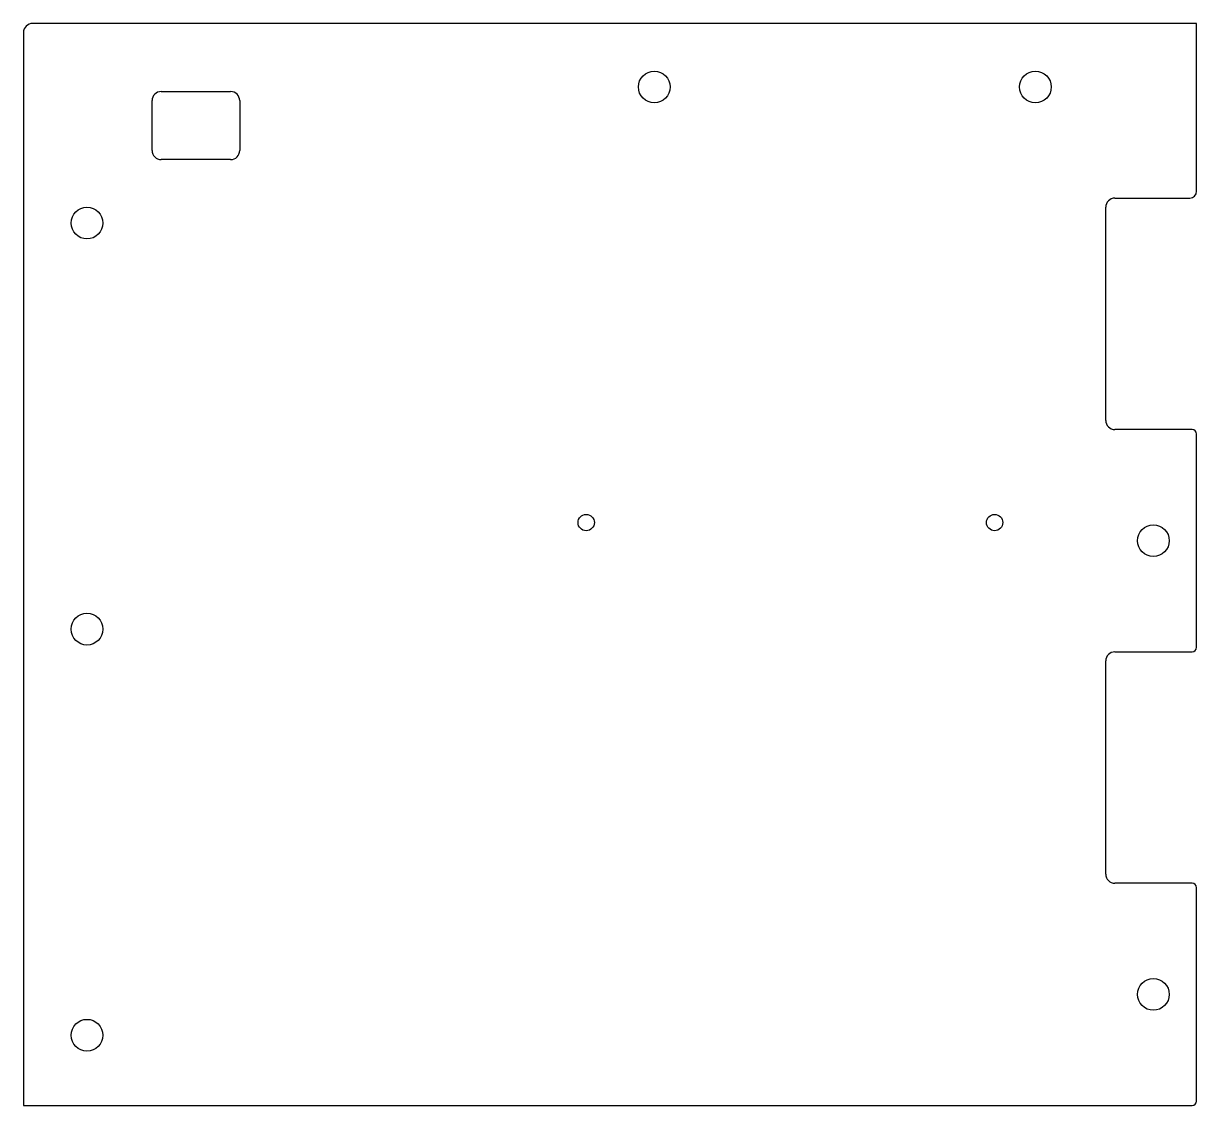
# Model space of a CAD drawing. Header units: millimetres. Extents: x -129 to 129, y -119 to 119.
import ezdxf

# ---------------------------------------------------------------- set-up
doc = ezdxf.new("R2010")
doc.units = ezdxf.units.MM
doc.layers.add('CUTOUTS', color=1, linetype='CONTINUOUS')
doc.layers.add('PERIMETER', color=5, linetype='CONTINUOUS')

msp = doc.modelspace()

# ---------------------------------------------------------------- linework, layer by layer
at = {"layer": 'CUTOUTS'}
for p, q in [((-98.9, 104.25), (-83.6, 104.25)), ((-100.9, 91.25), (-100.9, 102.25)), ((-81.6, 102.25), (-81.6, 91.25)), ((-83.6, 89.25), (-98.9, 89.25))]:
    msp.add_line(p, q, dxfattribs=at)
for centre, radius in [((9.75, 105.25), 3.5), ((93.75, 105.25), 3.5), ((-115.25, 75.25), 3.5), ((-5.25, 9.25), 1.8), ((84.75, 9.25), 1.8), ((119.75, 5.25), 3.5), ((-115.25, -14.25), 3.5), ((119.75, -94.75), 3.5), ((-115.25, -103.75), 3.5)]:
    msp.add_circle(centre, radius, dxfattribs=at)
for centre, start, end in [((-98.9, 102.25), 90, 180), ((-83.6, 102.25), 0, 90), ((-98.9, 91.25), 180, 270), ((-83.6, 91.25), -90, 0)]:
    msp.add_arc(centre, 2, start, end, dxfattribs=at)
at = {"layer": 'PERIMETER'}
for p, q in [((129.25, 119.25), (-127.25, 119.25)), ((129.25, 82.25), (129.25, 119.25)), ((-129.25, 117.25), (-129.25, -119.25)), ((111.25, 80.75), (127.75, 80.75)), ((109.25, 31.75), (109.25, 78.75)), ((128.25, 29.75), (111.25, 29.75)), ((129.25, -18.25), (129.25, 28.75)), ((111.25, -19.25), (128.25, -19.25)), ((109.25, -68.25), (109.25, -21.25)), ((128.25, -70.25), (111.25, -70.25)), ((129.25, -118.25), (129.25, -71.25)), ((-129.25, -119.25), (128.25, -119.25))]:
    msp.add_line(p, q, dxfattribs=at)
for centre, radius, start, end in [((-127.25, 117.25), 2, 90, 180), ((111.25, 78.75), 2, 90, 180), ((127.75, 82.25), 1.5, -90, 0), ((111.25, 31.75), 2, 180, 270), ((128.25, 28.75), 1, 0, 90), ((111.25, -21.25), 2, 90, 180), ((128.25, -18.25), 1, -90, 0), ((111.25, -68.25), 2, 180, 270), ((128.25, -71.25), 1, 0, 90), ((128.25, -118.25), 1, -90, 0)]:
    msp.add_arc(centre, radius, start, end, dxfattribs=at)

doc.saveas('drawing.dxf')
